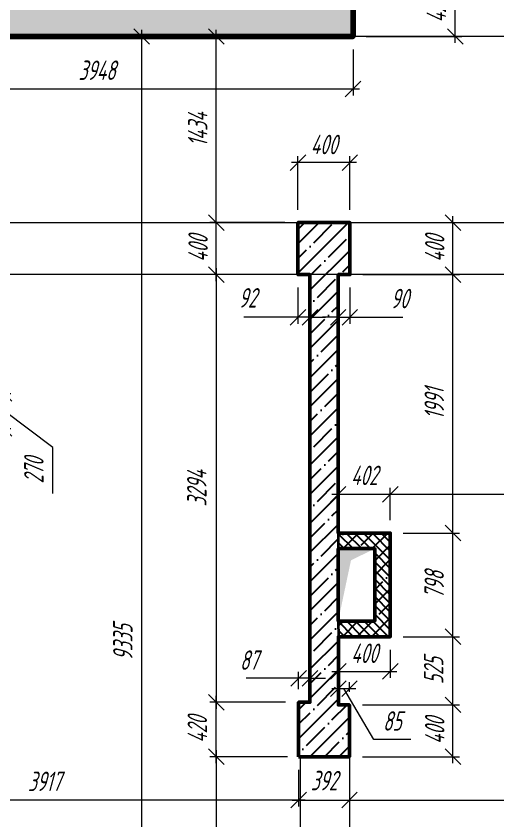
# Model space of a CAD drawing. Header units: millimetres. Extents: x -85477 to 745244, y -3684 to 128206.
# Drawn here: x 553331 to 557045, y 72187 to 78386 of the extents above; entities that cross this region are included whole.
import ezdxf

# ---------------------------------------------------------------- set-up
doc = ezdxf.new("R2010")
doc.units = ezdxf.units.MM
doc.linetypes.add('ACAD_ISO02W100', pattern=[15, 12, -3])
doc.layers.add('РАЗМЕРЫ', color=5, linetype='Continuous', lineweight=15)
doc.layers.add('СТЕНЫ 01', color=7, linetype='Continuous', lineweight=50)
doc.layers.add('ШТРИХОВКА', color=3, linetype='Continuous', transparency=0.5)
doc.styles.add('ism - 01', font='simplex.shx', dxfattribs={"width": 0.62, "oblique": 15, "height": 150})
doc.dimstyles.new('ism - 01', dxfattribs={"dimtxt": 150, "dimasz": 120, "dimexe": 50, "dimexo": 100, "dimgap": 65, "dimtad": 1, "dimdec": 0, "dimtxsty": 'ism - 01', "dimblk": 'OBLIQUE', "dimcen": 0, "dimdle": 50, "dimadec": 0, "dimazin": 0, "dimtfac": 1, "dimtdec": 0, "dimtmove": 0, "dimatfit": 3, "dimldrblk": 'OBLIQUE', "dimfxl": 1, "dimlwd": -1, "dimlwe": -1, "dimarcsym": 0})

# ---------------------------------------------------------------- blocks, each defined once
blk = doc.blocks.new('_Oblique')
at = {"color": 0, "lineweight": -2}
blk.add_line((-0.5, -0.5), (0.5, 0.5), dxfattribs=at)
blk = doc.blocks.new('*D192')
at = {"layer": 'Defpoints', "color": 0}
for p in [(552384.3, 75480.3), (553239.1, 75480.3), (552186.3, 75210.3)]:
    blk.add_point(p, dxfattribs=at)
at = {"layer": 'РАЗМЕРЫ', "color": 0}
for p, q in [((553239.1, 75160.3), (553239.1, 75530.3)), ((552484.3, 75480.3), (553289.1, 75480.3)), ((553613.6, 75063.4), (553239.1, 75345.3)), ((552286.3, 75210.3), (553289.1, 75210.3)), ((553613.6, 74709.6), (553613.6, 75063.4))]:
    blk.add_line(p, q, dxfattribs=at)
at = {"layer": 'РАЗМЕРЫ', "color": 0, "xscale": 120, "yscale": 120, "zscale": 120}
for p, rotation in [((553239.1, 75480.3), 90), ((553239.1, 75210.3), 270)]:
    blk.add_blockref('_Oblique', p, dxfattribs=dict(at, rotation=rotation))
at = {"layer": 'РАЗМЕРЫ', "color": 0, "insert": (553467.7, 74886.5), "char_height": 150, "attachment_point": 5, "rotation": 90, "style": 'ism - 01'}
blk.add_mtext('270', dxfattribs=at)
blk = doc.blocks.new('*D227')
at = {"layer": 'Defpoints', "color": 0}
for p in [(554873.5, 73101.3), (555508.3, 73101.3), (555508.3, 72681.3)]:
    blk.add_point(p, dxfattribs=at)
at = {"layer": 'РАЗМЕРЫ', "color": 0}
for p, q in [((554873.5, 72631.3), (554873.5, 73151.3)), ((555408.3, 73101.3), (554823.5, 73101.3)), ((555408.3, 72681.3), (554823.5, 72681.3))]:
    blk.add_line(p, q, dxfattribs=at)
at = {"layer": 'РАЗМЕРЫ', "color": 0, "xscale": 120, "yscale": 120, "zscale": 120}
for p, rotation in [((554873.5, 73101.3), 90), ((554873.5, 72681.3), 270)]:
    blk.add_blockref('_Oblique', p, dxfattribs=dict(at, rotation=rotation))
at = {"layer": 'РАЗМЕРЫ', "color": 0, "insert": (554727.7, 72891.3), "char_height": 150, "attachment_point": 5, "rotation": 90, "style": 'ism - 01'}
blk.add_mtext('420', dxfattribs=at)
blk = doc.blocks.new('*D228')
at = {"layer": 'Defpoints', "color": 0}
for p in [(555508.3, 73285.7), (555508.3, 73101.3), (555595.3, 73101.3)]:
    blk.add_point(p, dxfattribs=at)
at = {"layer": 'РАЗМЕРЫ', "color": 0}
for p, q in [((555508.3, 73201.3), (555508.3, 73335.7)), ((555595.3, 73201.3), (555595.3, 73335.7)), ((555508.3, 73285.7), (555104.2, 73285.7)), ((555595.3, 73285.7), (555508.3, 73285.7)), ((555595.3, 73285.7), (555715.3, 73285.7))]:
    blk.add_line(p, q, dxfattribs=at)
at = {"layer": 'РАЗМЕРЫ', "color": 0, "xscale": 120, "yscale": 120, "zscale": 120}
blk.add_blockref('_Oblique', (555508.3, 73285.7), dxfattribs=at)
at = {"layer": 'РАЗМЕРЫ', "color": 0, "xscale": 120, "yscale": 120, "zscale": 120, "rotation": 180}
blk.add_blockref('_Oblique', (555595.3, 73285.7), dxfattribs=at)
at = {"layer": 'РАЗМЕРЫ', "color": 0, "insert": (555126.2, 73425.7), "char_height": 150, "attachment_point": 5, "style": 'ism - 01'}
blk.add_mtext('87', dxfattribs=at)
blk = doc.blocks.new('*D229')
at = {"layer": 'Defpoints', "color": 0}
for p in [(555503.3, 76395.3), (554873.5, 73101.3), (555503.3, 73101.3)]:
    blk.add_point(p, dxfattribs=at)
at = {"layer": 'РАЗМЕРЫ', "color": 0}
for p, q in [((554873.5, 76445.3), (554873.5, 73051.3)), ((555403.3, 76395.3), (554823.5, 76395.3)), ((555403.3, 73101.3), (554823.5, 73101.3))]:
    blk.add_line(p, q, dxfattribs=at)
at = {"layer": 'РАЗМЕРЫ', "color": 0, "xscale": 120, "yscale": 120, "zscale": 120}
for p, rotation in [((554873.5, 76395.3), 90), ((554873.5, 73101.3), 270)]:
    blk.add_blockref('_Oblique', p, dxfattribs=dict(at, rotation=rotation))
at = {"layer": 'РАЗМЕРЫ', "color": 0, "insert": (554723.4, 74748.3), "char_height": 150, "attachment_point": 5, "rotation": 90, "style": 'ism - 01'}
blk.add_mtext('3294', dxfattribs=at)
blk = doc.blocks.new('*D230')
at = {"layer": 'Defpoints', "color": 0}
for p in [(554873.5, 76795.3), (555503.3, 76795.3), (555503.3, 76395.3)]:
    blk.add_point(p, dxfattribs=at)
at = {"layer": 'РАЗМЕРЫ', "color": 0}
for p, q in [((554873.5, 76345.3), (554873.5, 76845.3)), ((555403.3, 76795.3), (554823.5, 76795.3)), ((555403.3, 76395.3), (554823.5, 76395.3))]:
    blk.add_line(p, q, dxfattribs=at)
at = {"layer": 'РАЗМЕРЫ', "color": 0, "xscale": 120, "yscale": 120, "zscale": 120}
for p, rotation in [((554873.5, 76795.3), 90), ((554873.5, 76395.3), 270)]:
    blk.add_blockref('_Oblique', p, dxfattribs=dict(at, rotation=rotation))
at = {"layer": 'РАЗМЕРЫ', "color": 0, "insert": (554733.5, 76595.3), "char_height": 150, "attachment_point": 5, "rotation": 90, "style": 'ism - 01'}
blk.add_mtext('400', dxfattribs=at)
blk = doc.blocks.new('*D231')
at = {"layer": 'Defpoints', "color": 0}
for p in [(555503.3, 77257.4), (555503.3, 76795.3), (555903.3, 76795.3)]:
    blk.add_point(p, dxfattribs=at)
at = {"layer": 'РАЗМЕРЫ', "color": 0}
for p, q in [((555503.3, 76895.3), (555503.3, 77307.4)), ((555903.3, 76895.3), (555903.3, 77307.4)), ((555953.3, 77257.4), (555453.3, 77257.4))]:
    blk.add_line(p, q, dxfattribs=at)
at = {"layer": 'РАЗМЕРЫ', "color": 0, "xscale": 120, "yscale": 120, "zscale": 120, "rotation": 180}
blk.add_blockref('_Oblique', (555503.3, 77257.4), dxfattribs=at)
at = {"layer": 'РАЗМЕРЫ', "color": 0, "xscale": 120, "yscale": 120, "zscale": 120}
blk.add_blockref('_Oblique', (555903.3, 77257.4), dxfattribs=at)
at = {"layer": 'РАЗМЕРЫ', "color": 0, "insert": (555703.3, 77397.4), "char_height": 150, "attachment_point": 5, "style": 'ism - 01'}
blk.add_mtext('400', dxfattribs=at)
blk = doc.blocks.new('*D232')
at = {"layer": 'Defpoints', "color": 0}
for p in [(555503.3, 76395.3), (555595.3, 76395.3), (555503.3, 76066.4)]:
    blk.add_point(p, dxfattribs=at)
at = {"layer": 'РАЗМЕРЫ', "color": 0}
for p, q in [((555503.3, 76295.3), (555503.3, 76016.4)), ((555595.3, 76295.3), (555595.3, 76016.4)), ((555503.3, 76066.4), (555086.2, 76066.4)), ((555595.3, 76066.4), (555503.3, 76066.4)), ((555595.3, 76066.4), (555715.3, 76066.4))]:
    blk.add_line(p, q, dxfattribs=at)
at = {"layer": 'РАЗМЕРЫ', "color": 0, "xscale": 120, "yscale": 120, "zscale": 120}
blk.add_blockref('_Oblique', (555503.3, 76066.4), dxfattribs=at)
at = {"layer": 'РАЗМЕРЫ', "color": 0, "xscale": 120, "yscale": 120, "zscale": 120, "rotation": 180}
blk.add_blockref('_Oblique', (555595.3, 76066.4), dxfattribs=at)
at = {"layer": 'РАЗМЕРЫ', "color": 0, "insert": (555114.7, 76216.5), "char_height": 150, "attachment_point": 5, "style": 'ism - 01'}
blk.add_mtext('92', dxfattribs=at)
blk = doc.blocks.new('*D233')
at = {"layer": 'Defpoints', "color": 0}
for p in [(555508.3, 72681.3), (555900.3, 72681.3), (555900.3, 72347.8)]:
    blk.add_point(p, dxfattribs=at)
at = {"layer": 'РАЗМЕРЫ', "color": 0}
for p, q in [((555508.3, 72581.3), (555508.3, 72297.8)), ((555900.3, 72581.3), (555900.3, 72297.8)), ((555458.3, 72347.8), (555950.3, 72347.8))]:
    blk.add_line(p, q, dxfattribs=at)
at = {"layer": 'РАЗМЕРЫ', "color": 0, "xscale": 120, "yscale": 120, "zscale": 120, "rotation": 180}
blk.add_blockref('_Oblique', (555508.3, 72347.8), dxfattribs=at)
at = {"layer": 'РАЗМЕРЫ', "color": 0, "xscale": 120, "yscale": 120, "zscale": 120}
blk.add_blockref('_Oblique', (555900.3, 72347.8), dxfattribs=at)
at = {"layer": 'РАЗМЕРЫ', "color": 0, "insert": (555704.3, 72497.9), "char_height": 150, "attachment_point": 5, "style": 'ism - 01'}
blk.add_mtext('392', dxfattribs=at)
blk = doc.blocks.new('*D234')
at = {"layer": 'Defpoints', "color": 0}
for p in [(555900.3, 73081.3), (556697.8, 73081.3), (555900.3, 72681.3)]:
    blk.add_point(p, dxfattribs=at)
at = {"layer": 'РАЗМЕРЫ', "color": 0}
for p, q in [((556697.8, 72631.3), (556697.8, 73131.3)), ((556000.3, 73081.3), (556747.8, 73081.3)), ((556000.3, 72681.3), (556747.8, 72681.3))]:
    blk.add_line(p, q, dxfattribs=at)
at = {"layer": 'РАЗМЕРЫ', "color": 0, "xscale": 120, "yscale": 120, "zscale": 120}
for p, rotation in [((556697.8, 73081.3), 90), ((556697.8, 72681.3), 270)]:
    blk.add_blockref('_Oblique', p, dxfattribs=dict(at, rotation=rotation))
at = {"layer": 'РАЗМЕРЫ', "color": 0, "insert": (556557.8, 72881.3), "char_height": 150, "attachment_point": 5, "rotation": 90, "style": 'ism - 01'}
blk.add_mtext('400', dxfattribs=at)
blk = doc.blocks.new('*D235')
at = {"layer": 'Defpoints', "color": 0}
for p in [(556215.3, 73606.3), (556697.8, 73606.3), (555900.3, 73081.3)]:
    blk.add_point(p, dxfattribs=at)
at = {"layer": 'РАЗМЕРЫ', "color": 0}
for p, q in [((556697.8, 73031.3), (556697.8, 73656.3)), ((556315.3, 73606.3), (556747.8, 73606.3)), ((556000.3, 73081.3), (556747.8, 73081.3))]:
    blk.add_line(p, q, dxfattribs=at)
at = {"layer": 'РАЗМЕРЫ', "color": 0, "xscale": 120, "yscale": 120, "zscale": 120}
for p, rotation in [((556697.8, 73606.3), 90), ((556697.8, 73081.3), 270)]:
    blk.add_blockref('_Oblique', p, dxfattribs=dict(at, rotation=rotation))
at = {"layer": 'РАЗМЕРЫ', "color": 0, "insert": (556548.9, 73343.8), "char_height": 150, "attachment_point": 5, "rotation": 90, "style": 'ism - 01'}
blk.add_mtext('525', dxfattribs=at)
blk = doc.blocks.new('*D236')
at = {"layer": 'Defpoints', "color": 0}
for p in [(555900.3, 73206.2), (555815.3, 73081.3), (555900.3, 73081.3)]:
    blk.add_point(p, dxfattribs=at)
at = {"layer": 'РАЗМЕРЫ', "color": 0}
for p, q in [((555815.3, 73181.3), (555815.3, 73256.2)), ((555900.3, 73181.3), (555900.3, 73256.2)), ((555765.3, 73206.2), (555950.3, 73206.2)), ((556087.2, 72813.9), (555857.8, 73206.2)), ((556372.8, 72813.9), (556087.2, 72813.9))]:
    blk.add_line(p, q, dxfattribs=at)
at = {"layer": 'РАЗМЕРЫ', "color": 0, "xscale": 120, "yscale": 120, "zscale": 120}
blk.add_blockref('_Oblique', (555815.3, 73206.2), dxfattribs=at)
at = {"layer": 'РАЗМЕРЫ', "color": 0, "xscale": 120, "yscale": 120, "zscale": 120, "rotation": 180}
blk.add_blockref('_Oblique', (555900.3, 73206.2), dxfattribs=at)
at = {"layer": 'РАЗМЕРЫ', "color": 0, "insert": (556230, 72957), "char_height": 150, "attachment_point": 5, "style": 'ism - 01'}
blk.add_mtext('85', dxfattribs=at)
blk = doc.blocks.new('*D237')
at = {"layer": 'Defpoints', "color": 0}
for p in [(555815.3, 73606.3), (556215.3, 73606.3), (556215.3, 73338.6)]:
    blk.add_point(p, dxfattribs=at)
at = {"layer": 'РАЗМЕРЫ', "color": 0}
for p, q in [((555815.3, 73506.3), (555815.3, 73288.6)), ((556215.3, 73506.3), (556215.3, 73288.6)), ((555765.3, 73338.6), (556265.3, 73338.6))]:
    blk.add_line(p, q, dxfattribs=at)
at = {"layer": 'РАЗМЕРЫ', "color": 0, "xscale": 120, "yscale": 120, "zscale": 120, "rotation": 180}
blk.add_blockref('_Oblique', (555815.3, 73338.6), dxfattribs=at)
at = {"layer": 'РАЗМЕРЫ', "color": 0, "xscale": 120, "yscale": 120, "zscale": 120}
blk.add_blockref('_Oblique', (556215.3, 73338.6), dxfattribs=at)
at = {"layer": 'РАЗМЕРЫ', "color": 0, "insert": (556015.3, 73478.6), "char_height": 150, "attachment_point": 5, "style": 'ism - 01'}
blk.add_mtext('400', dxfattribs=at)
blk = doc.blocks.new('*D238')
at = {"layer": 'Defpoints', "color": 0}
for p in [(556215.3, 74404.3), (556697.8, 74404.3), (556215.3, 73606.3)]:
    blk.add_point(p, dxfattribs=at)
at = {"layer": 'РАЗМЕРЫ', "color": 0}
for p, q in [((556697.8, 73556.3), (556697.8, 74454.3)), ((556315.3, 74404.3), (556747.8, 74404.3)), ((556315.3, 73606.3), (556747.8, 73606.3))]:
    blk.add_line(p, q, dxfattribs=at)
at = {"layer": 'РАЗМЕРЫ', "color": 0, "xscale": 120, "yscale": 120, "zscale": 120}
for p, rotation in [((556697.8, 74404.3), 90), ((556697.8, 73606.3), 270)]:
    blk.add_blockref('_Oblique', p, dxfattribs=dict(at, rotation=rotation))
at = {"layer": 'РАЗМЕРЫ', "color": 0, "insert": (556553.5, 74005.3), "char_height": 150, "attachment_point": 5, "rotation": 90, "style": 'ism - 01'}
blk.add_mtext('798', dxfattribs=at)
blk = doc.blocks.new('*D239')
at = {"layer": 'Defpoints', "color": 0}
for p in [(556215.3, 74703), (555813.3, 74404.3), (556215.3, 74404.3)]:
    blk.add_point(p, dxfattribs=at)
at = {"layer": 'РАЗМЕРЫ', "color": 0}
for p, q in [((555763.3, 74703), (556265.3, 74703)), ((555813.3, 74504.3), (555813.3, 74753)), ((556215.3, 74504.3), (556215.3, 74753))]:
    blk.add_line(p, q, dxfattribs=at)
at = {"layer": 'РАЗМЕРЫ', "color": 0, "xscale": 120, "yscale": 120, "zscale": 120, "rotation": 180}
blk.add_blockref('_Oblique', (555813.3, 74703), dxfattribs=at)
at = {"layer": 'РАЗМЕРЫ', "color": 0, "xscale": 120, "yscale": 120, "zscale": 120}
blk.add_blockref('_Oblique', (556215.3, 74703), dxfattribs=at)
at = {"layer": 'РАЗМЕРЫ', "color": 0, "insert": (556014.3, 74848.8), "char_height": 150, "attachment_point": 5, "style": 'ism - 01'}
blk.add_mtext('402', dxfattribs=at)
blk = doc.blocks.new('*D240')
at = {"layer": 'Defpoints', "color": 0}
for p in [(555903.3, 76395.3), (556697.8, 76395.3), (556215.3, 74404.3)]:
    blk.add_point(p, dxfattribs=at)
at = {"layer": 'РАЗМЕРЫ', "color": 0}
for p, q in [((556697.8, 74354.3), (556697.8, 76445.3)), ((556003.3, 76395.3), (556747.8, 76395.3)), ((556315.3, 74404.3), (556747.8, 74404.3))]:
    blk.add_line(p, q, dxfattribs=at)
at = {"layer": 'РАЗМЕРЫ', "color": 0, "xscale": 120, "yscale": 120, "zscale": 120}
for p, rotation in [((556697.8, 76395.3), 90), ((556697.8, 74404.3), 270)]:
    blk.add_blockref('_Oblique', p, dxfattribs=dict(at, rotation=rotation))
at = {"layer": 'РАЗМЕРЫ', "color": 0, "insert": (556553.5, 75399.8), "char_height": 150, "attachment_point": 5, "rotation": 90, "style": 'ism - 01'}
blk.add_mtext('1991', dxfattribs=at)
blk = doc.blocks.new('*D241')
at = {"layer": 'Defpoints', "color": 0}
for p in [(555903.3, 76795.3), (556697.8, 76795.3), (555903.3, 76395.3)]:
    blk.add_point(p, dxfattribs=at)
at = {"layer": 'РАЗМЕРЫ', "color": 0}
for p, q in [((556697.8, 76345.3), (556697.8, 76845.3)), ((556003.3, 76795.3), (556747.8, 76795.3)), ((556003.3, 76395.3), (556747.8, 76395.3))]:
    blk.add_line(p, q, dxfattribs=at)
at = {"layer": 'РАЗМЕРЫ', "color": 0, "xscale": 120, "yscale": 120, "zscale": 120}
for p, rotation in [((556697.8, 76795.3), 90), ((556697.8, 76395.3), 270)]:
    blk.add_blockref('_Oblique', p, dxfattribs=dict(at, rotation=rotation))
at = {"layer": 'РАЗМЕРЫ', "color": 0, "insert": (556557.8, 76595.3), "char_height": 150, "attachment_point": 5, "rotation": 90, "style": 'ism - 01'}
blk.add_mtext('400', dxfattribs=at)
blk = doc.blocks.new('*D242')
at = {"layer": 'Defpoints', "color": 0}
for p in [(555813.3, 76395.3), (555903.3, 76395.3), (555903.3, 76066.4)]:
    blk.add_point(p, dxfattribs=at)
at = {"layer": 'РАЗМЕРЫ', "color": 0}
for p, q in [((555813.3, 76295.3), (555813.3, 76016.4)), ((555903.3, 76295.3), (555903.3, 76016.4)), ((555813.3, 76066.4), (555693.3, 76066.4)), ((555813.3, 76066.4), (555903.3, 76066.4)), ((555903.3, 76066.4), (556310.8, 76066.4))]:
    blk.add_line(p, q, dxfattribs=at)
at = {"layer": 'РАЗМЕРЫ', "color": 0, "xscale": 120, "yscale": 120, "zscale": 120}
blk.add_blockref('_Oblique', (555813.3, 76066.4), dxfattribs=at)
at = {"layer": 'РАЗМЕРЫ', "color": 0, "xscale": 120, "yscale": 120, "zscale": 120, "rotation": 180}
blk.add_blockref('_Oblique', (555903.3, 76066.4), dxfattribs=at)
at = {"layer": 'РАЗМЕРЫ', "color": 0, "insert": (556287, 76210.7), "char_height": 150, "attachment_point": 5, "style": 'ism - 01'}
blk.add_mtext('90', dxfattribs=at)
blk = doc.blocks.new('*D243')
at = {"layer": 'Defpoints', "color": 0}
for p in [(551980.3, 78229.3), (555928.3, 78229.3), (555928.3, 77825)]:
    blk.add_point(p, dxfattribs=at)
at = {"layer": 'РАЗМЕРЫ', "color": 0}
for p, q in [((551980.3, 78129.3), (551980.3, 77775)), ((555928.3, 78129.3), (555928.3, 77775)), ((551930.3, 77825), (555978.3, 77825))]:
    blk.add_line(p, q, dxfattribs=at)
at = {"layer": 'РАЗМЕРЫ', "color": 0, "xscale": 120, "yscale": 120, "zscale": 120, "rotation": 180}
blk.add_blockref('_Oblique', (551980.3, 77825), dxfattribs=at)
at = {"layer": 'РАЗМЕРЫ', "color": 0, "xscale": 120, "yscale": 120, "zscale": 120}
blk.add_blockref('_Oblique', (555928.3, 77825), dxfattribs=at)
at = {"layer": 'РАЗМЕРЫ', "color": 0, "insert": (553954.3, 77969.3), "char_height": 150, "attachment_point": 5, "style": 'ism - 01'}
blk.add_mtext('3948', dxfattribs=at)
blk = doc.blocks.new('*D244')
at = {"layer": 'Defpoints', "color": 0}
for p in [(555928.3, 78649.3), (556715.5, 78649.3), (555928.3, 78229.3)]:
    blk.add_point(p, dxfattribs=at)
at = {"layer": 'РАЗМЕРЫ', "color": 0}
for p, q in [((556715.5, 78179.3), (556715.5, 78699.3)), ((556028.3, 78649.3), (556765.5, 78649.3)), ((556028.3, 78229.3), (556765.5, 78229.3))]:
    blk.add_line(p, q, dxfattribs=at)
at = {"layer": 'РАЗМЕРЫ', "color": 0, "xscale": 120, "yscale": 120, "zscale": 120}
for p, rotation in [((556715.5, 78649.3), 90), ((556715.5, 78229.3), 270)]:
    blk.add_blockref('_Oblique', p, dxfattribs=dict(at, rotation=rotation))
at = {"layer": 'РАЗМЕРЫ', "color": 0, "insert": (556569.7, 78439.3), "char_height": 150, "attachment_point": 5, "rotation": 90, "style": 'ism - 01'}
blk.add_mtext('420', dxfattribs=at)
blk = doc.blocks.new('*D306')
at = {"layer": 'Defpoints', "color": 0}
for p in [(555522.3, 72681.3), (554873.5, 69436.3), (555522.3, 69436.3)]:
    blk.add_point(p, dxfattribs=at)
at = {"layer": 'РАЗМЕРЫ', "color": 0}
for p, q in [((554873.5, 72731.3), (554873.5, 69386.3)), ((555422.3, 72681.3), (554823.5, 72681.3)), ((555422.3, 69436.3), (554823.5, 69436.3))]:
    blk.add_line(p, q, dxfattribs=at)
at = {"layer": 'РАЗМЕРЫ', "color": 0, "xscale": 120, "yscale": 120, "zscale": 120}
for p, rotation in [((554873.5, 72681.3), 90), ((554873.5, 69436.3), 270)]:
    blk.add_blockref('_Oblique', p, dxfattribs=dict(at, rotation=rotation))
at = {"layer": 'РАЗМЕРЫ', "color": 0, "insert": (554724.6, 71058.8), "char_height": 150, "attachment_point": 5, "rotation": 90, "style": 'ism - 01'}
blk.add_mtext('3245', dxfattribs=at)
blk = doc.blocks.new('*D307')
at = {"layer": 'Defpoints', "color": 0}
for p in [(554873.5, 78229.3), (555503.3, 78229.3), (555503.3, 76795.3)]:
    blk.add_point(p, dxfattribs=at)
at = {"layer": 'РАЗМЕРЫ', "color": 0}
for p, q in [((554873.5, 76745.3), (554873.5, 78279.3)), ((555403.3, 78229.3), (554823.5, 78229.3)), ((555403.3, 76795.3), (554823.5, 76795.3))]:
    blk.add_line(p, q, dxfattribs=at)
at = {"layer": 'РАЗМЕРЫ', "color": 0, "xscale": 120, "yscale": 120, "zscale": 120}
for p, rotation in [((554873.5, 78229.3), 90), ((554873.5, 76795.3), 270)]:
    blk.add_blockref('_Oblique', p, dxfattribs=dict(at, rotation=rotation))
at = {"layer": 'РАЗМЕРЫ', "color": 0, "insert": (554730.4, 77512.3), "char_height": 150, "attachment_point": 5, "rotation": 90, "style": 'ism - 01'}
blk.add_mtext('1434', dxfattribs=at)
blk = doc.blocks.new('*D308')
at = {"layer": 'Defpoints', "color": 0}
for p in [(555900.3, 72681.3), (561946.3, 72681.3), (561946.3, 72347.8)]:
    blk.add_point(p, dxfattribs=at)
at = {"layer": 'РАЗМЕРЫ', "color": 0}
for p, q in [((555900.3, 72581.3), (555900.3, 72297.8)), ((561946.3, 72581.3), (561946.3, 72297.8)), ((555850.3, 72347.8), (561996.3, 72347.8))]:
    blk.add_line(p, q, dxfattribs=at)
at = {"layer": 'РАЗМЕРЫ', "color": 0, "xscale": 120, "yscale": 120, "zscale": 120, "rotation": 180}
blk.add_blockref('_Oblique', (555900.3, 72347.8), dxfattribs=at)
at = {"layer": 'РАЗМЕРЫ', "color": 0, "xscale": 120, "yscale": 120, "zscale": 120}
blk.add_blockref('_Oblique', (561946.3, 72347.8), dxfattribs=at)
at = {"layer": 'РАЗМЕРЫ', "color": 0, "insert": (558923.3, 72492.1), "char_height": 150, "attachment_point": 5, "style": 'ism - 01', "bg_fill": 3, "box_fill_scale": 1.1, "bg_fill_color": 256, "bg_fill_true_color": 13158600, "bg_fill_transparency": 0}
blk.add_mtext('6046', dxfattribs=at)
blk = doc.blocks.new('*D309')
at = {"layer": 'Defpoints', "color": 0}
for p in [(551591.3, 72681.3), (555508.3, 72681.3), (551591.3, 72347.8)]:
    blk.add_point(p, dxfattribs=at)
at = {"layer": 'РАЗМЕРЫ', "color": 0}
for p, q in [((551591.3, 72581.3), (551591.3, 72297.8)), ((555508.3, 72581.3), (555508.3, 72297.8)), ((555558.3, 72347.8), (551541.3, 72347.8))]:
    blk.add_line(p, q, dxfattribs=at)
at = {"layer": 'РАЗМЕРЫ', "color": 0, "xscale": 120, "yscale": 120, "zscale": 120, "rotation": 180}
blk.add_blockref('_Oblique', (551591.3, 72347.8), dxfattribs=at)
at = {"layer": 'РАЗМЕРЫ', "color": 0, "xscale": 120, "yscale": 120, "zscale": 120}
blk.add_blockref('_Oblique', (555508.3, 72347.8), dxfattribs=at)
at = {"layer": 'РАЗМЕРЫ', "color": 0, "insert": (553549.8, 72492.1), "char_height": 150, "attachment_point": 5, "style": 'ism - 01'}
blk.add_mtext('3917', dxfattribs=at)
blk = doc.blocks.new('*D310')
at = {"layer": 'Defpoints', "color": 0}
for p in [(561946.3, 74703), (556215.3, 74404.3), (561946.3, 74404.3)]:
    blk.add_point(p, dxfattribs=at)
at = {"layer": 'РАЗМЕРЫ', "color": 0}
for p, q in [((556165.3, 74703), (561996.3, 74703)), ((556215.3, 74504.3), (556215.3, 74753)), ((561946.3, 74504.3), (561946.3, 74753))]:
    blk.add_line(p, q, dxfattribs=at)
at = {"layer": 'РАЗМЕРЫ', "color": 0, "xscale": 120, "yscale": 120, "zscale": 120, "rotation": 180}
blk.add_blockref('_Oblique', (556215.3, 74703), dxfattribs=at)
at = {"layer": 'РАЗМЕРЫ', "color": 0, "xscale": 120, "yscale": 120, "zscale": 120}
blk.add_blockref('_Oblique', (561946.3, 74703), dxfattribs=at)
at = {"layer": 'РАЗМЕРЫ', "color": 0, "insert": (559364.6, 74846.1), "char_height": 150, "attachment_point": 5, "style": 'ism - 01', "bg_fill": 3, "box_fill_scale": 1.1, "bg_fill_color": 256, "bg_fill_true_color": 13158600, "bg_fill_transparency": 0}
blk.add_mtext('5731', dxfattribs=at)
blk = doc.blocks.new('*D526')
at = {"layer": 'Defpoints', "color": 0}
for p in [(553954.3, 78229.3), (552469.3, 68894.3), (554297.8, 68894.3)]:
    blk.add_point(p, dxfattribs=at)
at = {"layer": 'РАЗМЕРЫ', "color": 0, "linetype": 'Continuous'}
for p, q in [((554297.8, 78279.3), (554297.8, 68844.3)), ((554054.3, 78229.3), (554347.8, 78229.3)), ((552569.3, 68894.3), (554347.8, 68894.3))]:
    blk.add_line(p, q, dxfattribs=at)
at = {"layer": 'РАЗМЕРЫ', "color": 0, "xscale": 120, "yscale": 120, "zscale": 120}
for p, rotation in [((554297.8, 78229.3), 90), ((554297.8, 68894.3), 270)]:
    blk.add_blockref('_Oblique', p, dxfattribs=dict(at, rotation=rotation))
at = {"layer": 'РАЗМЕРЫ', "color": 0, "insert": (554153.4, 73561.8), "char_height": 150, "attachment_point": 5, "rotation": 90, "style": 'ism - 01'}
blk.add_mtext('9335', dxfattribs=at)

msp = doc.modelspace()

# ---------------------------------------------------------------- hatches: boundary and pattern name
at = {"layer": 'ШТРИХОВКА', "true_color": 0x000000}
h = msp.add_hatch(dxfattribs=at)
h.set_pattern_fill('ANSI35', color=18, scale=25)
h.paths.add_polyline_path([(555891.3, 80021.3), (556191.3, 80021.3), (556191.3, 80593.3), (555891.3, 80593.3)], flags=16)
h.paths.add_polyline_path([(552264.3, 76160.3), (551980.3, 76160.3), (551980.3, 75600.3), (552264.3, 75600.3)], flags=16)
h.paths.add_polyline_path([(550296.2, 68894.3), (551291.3, 68894.3), (551291.3, 75600.3), (551591.3, 75600.3), (551591.3, 79553.3), (551342.3, 79553.3), (551342.3, 91189.3), (550296.2, 91189.4), (550296.2, 91609.4), (552894.3, 91609.4), (552894.3, 91189.3), (551742.3, 91189.3), (551742.3, 86690.3), (552099.3, 86690.3), (552099.3, 86047.3), (552199.3, 86047.3), (552199.3, 85233.3), (552054.3, 85233.3), (552054.3, 84078.3), (551609.3, 84078.3), (551609.3, 80623.3), (552354.3, 80623.3), (552354.3, 80503.3), (551609.3, 80503.3), (551609.3, 79978.3), (552239.9, 79978.3), (552239.9, 79553.3), (552039.5, 79553.3), (552039.5, 78543.3), (553669.5, 78543.3), (553669.5, 80503.3), (553368.3, 80503.3), (553368.3, 80623.3), (554090.6, 80623.3), (554090.6, 80503.3), (553789.5, 80503), (553791.5, 78553.2), (555477.3, 78553.2), (555477.3, 78683.3), (555567, 78683.3), (555567, 80503.3), (555487.3, 80503.3), (555487.3, 80503.3), (555107.3, 80503.3), (555107.3, 80623.3), (555487.3, 80623.3), (555487.3, 80878.3), (555891.3, 80878.3), (555891.3, 80713.3), (556311.3, 80713.3), (556311.3, 79901.3), (555838.3, 79901.3), (555838.3, 78649.3), (555928.3, 78649.3), (555928.3, 78229.3), (551980.3, 78229.3), (551980.3, 76280.3), (552384.3, 76280.3), (552384.3, 75480.3), (552186.3, 75480.3), (552186.3, 75210.3), (551591.3, 75210.3), (551591.3, 70568.3), (552029.3, 70568.3), (552029.3, 69418.3), (552179.3, 69418.3), (552179.3, 68894.3), (552469.3, 68894.3), (552522.8, 68360.3), (550296.2, 68360.3)])
h = msp.add_hatch(dxfattribs=at)
h.set_pattern_fill('ANSI35', color=18, scale=25)
h.paths.add_polyline_path([(555813.3, 74284.3), (556095.3, 74284.3), (556095.3, 73726.3), (555813.3, 73726.3)], flags=16)
h.paths.add_polyline_path([(555508.3, 72681.3), (555508.3, 73101.3), (555595.3, 73101.3), (555595.3, 76395.3), (555503.3, 76395.3), (555503.3, 76795.3), (555903.3, 76795.3), (555903.3, 76395.3), (555813.3, 76395.3), (555813.3, 74404.3), (556215.3, 74404.3), (556215.3, 73606.3), (555815.3, 73606.3), (555815.3, 73081.3), (555900.3, 73081.3), (555900.3, 72681.3)])
at = {"layer": 'ШТРИХОВКА', "true_color": 0x636466}
h = msp.add_hatch(color=251, dxfattribs=at)
h.dxf.hatch_style = 1
h.paths.add_polyline_path([(555813.3, 73726.3), (555912, 74194.5), (556095.3, 74284.3), (555813.3, 74284.3)])

# ---------------------------------------------------------------- linework, layer by layer
at = {"layer": 'РАЗМЕРЫ', "color": 0, "ltscale": 0.5}
msp.add_lwpolyline([(555928.3, 78649.3), (555928.3, 78229.3), (551980.3, 78229.3), (551980.3, 76280.3), (552384.3, 76280.3), (552384.3, 75480.3), (552186.3, 75480.3), (552186.3, 75210.3), (551591.3, 75210.3), (551591.3, 70568.3), (552029.3, 70568.3), (552029.3, 69418.3), (552179.3, 69418.3), (552179.3, 68894.3), (552469.3, 68894.3), (552522.8, 68360.3), (550296.2, 68360.3), (550296.2, 68894.3), (551291.3, 68894.3), (551291.3, 75600.3), (551591.3, 75600.3), (551591.3, 79553.3)], dxfattribs=at)
at = {"layer": 'РАЗМЕРЫ', "color": 1, "lineweight": 100, "ltscale": 5}
msp.add_lwpolyline([(551980.3, 78229.3), (555928.3, 78229.3), (555928.3, 78649.3)], dxfattribs=at)
at = {"layer": 'РАЗМЕРЫ', "color": 0, "linetype": 'ACAD_ISO02W100', "ltscale": 0.5}
for points in [[(555928.3, 78649.3), (559465.3, 78649.3), (559465.3, 78553.3), (559012.3, 78553.3), (559012.3, 78229.3), (555928.3, 78229.3)], [(551980.3, 76795.3), (558767.3, 76795.3), (558767.3, 76395.3), (551980.3, 76395.3)], [(555522.3, 72681.3), (555900.3, 72681.3), (555900.3, 69436.3), (555522.3, 69436.3)]]:
    msp.add_lwpolyline(points, close=True, dxfattribs=at)
at = {"layer": 'СТЕНЫ 01'}
msp.add_lwpolyline([(555928.3, 78649.3), (555928.3, 78229.3), (551980.3, 78229.3), (551980.3, 76280.3), (552384.3, 76280.3), (552384.3, 75480.3), (552186.3, 75480.3), (552186.3, 75210.3), (551591.3, 75210.3), (551591.3, 70568.3), (552029.3, 70568.3), (552029.3, 69418.3), (552179.3, 69418.3), (552179.3, 68894.3), (552469.3, 68894.3), (552481.9, 68360.3), (550296.2, 68360.3)], dxfattribs=at)
for points in [[(555508.3, 72681.3), (555508.3, 73101.3), (555595.3, 73101.3), (555595.3, 76395.3), (555503.3, 76395.3), (555503.3, 76795.3), (555903.3, 76795.3), (555903.3, 76395.3), (555813.3, 76395.3), (555813.3, 74404.3), (556215.3, 74404.3), (556215.3, 73606.3), (555815.3, 73606.3), (555815.3, 73081.3), (555900.3, 73081.3), (555900.3, 72681.3)], [(555813.3, 74284.3), (556095.3, 74284.3), (556095.3, 73726.3), (555813.3, 73726.3)]]:
    msp.add_lwpolyline(points, close=True, dxfattribs=at)

# ---------------------------------------------------------------- dimensions: what is measured, and where the dimension line sits
at = {"layer": 'РАЗМЕРЫ'}
for base, p1, p2, picture, middle in [((556715.5, 78649.3), (555928.3, 78229.3), (555928.3, 78649.3), '*D244', (556569.7, 78439.3)), ((554873.5, 78229.3), (555503.3, 76795.3), (555503.3, 78229.3), '*D307', (554730.4, 77512.3)), ((554873.5, 76795.3), (555503.3, 76395.3), (555503.3, 76795.3), '*D230', (554733.5, 76595.3)), ((556697.8, 76795.3), (555903.3, 76395.3), (555903.3, 76795.3), '*D241', (556557.8, 76595.3)), ((554873.5, 73101.3), (555503.3, 76395.3), (555503.3, 73101.3), '*D229', (554723.4, 74748.3)), ((556697.8, 76395.3), (556215.3, 74404.3), (555903.3, 76395.3), '*D240', (556553.5, 75399.8)), ((556697.8, 74404.3), (556215.3, 73606.3), (556215.3, 74404.3), '*D238', (556553.5, 74005.3)), ((556697.8, 73606.3), (555900.3, 73081.3), (556215.3, 73606.3), '*D235', (556548.9, 73343.8)), ((554873.5, 73101.3), (555508.3, 72681.3), (555508.3, 73101.3), '*D227', (554727.7, 72891.3)), ((556697.8, 73081.3), (555900.3, 72681.3), (555900.3, 73081.3), '*D234', (556557.8, 72881.3)), ((554873.5, 69436.3), (555522.3, 72681.3), (555522.3, 69436.3), '*D306', (554724.6, 71058.8))]:
    dim = msp.add_linear_dim(base=base, p1=p1, p2=p2, angle=90, dimstyle='ism - 01', dxfattribs=at)
    dim.commit()
    dim.dimension.update_dxf_attribs({"geometry": picture, "text_midpoint": middle})
at = {"layer": 'РАЗМЕРЫ', "color": 6}
dim = msp.add_linear_dim(base=(554297.8, 68894.3), p1=(553954.3, 78229.3), p2=(552469.3, 68894.3), angle=90, dimstyle='ism - 01', override={"dimfxl": 2}, dxfattribs=at)
dim.commit()
dim.dimension.update_dxf_attribs({"geometry": '*D526', "text_midpoint": (554153.4, 73561.8)})
at = {"layer": 'РАЗМЕРЫ'}
for base, p1, p2, picture, middle in [((555928.3, 77825), (551980.3, 78229.3), (555928.3, 78229.3), '*D243', (553954.3, 77969.3)), ((555503.3, 77257.4), (555903.3, 76795.3), (555503.3, 76795.3), '*D231', (555703.3, 77397.4)), ((555503.3, 76066.4), (555595.3, 76395.3), (555503.3, 76395.3), '*D232', (555114.7, 76216.5)), ((555903.3, 76066.4), (555813.3, 76395.3), (555903.3, 76395.3), '*D242', (556287, 76210.7)), ((556215.3, 74703), (555813.3, 74404.3), (556215.3, 74404.3), '*D239', (556014.3, 74848.8)), ((556215.3, 73338.6), (555815.3, 73606.3), (556215.3, 73606.3), '*D237', (556015.3, 73478.6)), ((555508.3, 73285.7), (555595.3, 73101.3), (555508.3, 73101.3), '*D228', (555126.2, 73425.7)), ((551591.3, 72347.8), (555508.3, 72681.3), (551591.3, 72681.3), '*D309', (553549.8, 72492.1)), ((555900.3, 72347.8), (555508.3, 72681.3), (555900.3, 72681.3), '*D233', (555704.3, 72497.9))]:
    dim = msp.add_linear_dim(base=base, p1=p1, p2=p2, dimstyle='ism - 01', dxfattribs=at)
    dim.commit()
    dim.dimension.update_dxf_attribs({"geometry": picture, "text_midpoint": middle})
dim = msp.add_linear_dim(base=(553239.1, 75480.3), p1=(552186.3, 75210.3), p2=(552384.3, 75480.3), angle=90, dimstyle='ism - 01', override={"dimtmove": 1}, dxfattribs=at)
dim.commit()
dim.dimension.update_dxf_attribs({"geometry": '*D192', "text_midpoint": (553613.6, 74998.4), "dimtype": 160})
dim = msp.add_linear_dim(base=(555900.3, 73206.2), p1=(555815.3, 73081.3), p2=(555900.3, 73081.3), dimstyle='ism - 01', override={"dimtmove": 1}, dxfattribs=at)
dim.commit()
dim.dimension.update_dxf_attribs({"geometry": '*D236', "text_midpoint": (556152.2, 72813.9), "dimtype": 160})

# ---------------------------------------------------------------- next in the draw order: dimensions: what is measured, and where the dimension line sits
dim = msp.add_linear_dim(base=(561946.3, 74703), p1=(556215.3, 74404.3), p2=(561946.3, 74404.3), dimstyle='ism - 01', override={"dimtfill": 1}, dxfattribs=at)
dim.commit()
dim.dimension.update_dxf_attribs({"geometry": '*D310', "text_midpoint": (559364.6, 74703), "dimtype": 160})
dim = msp.add_linear_dim(base=(561946.3, 72347.8), p1=(555900.3, 72681.3), p2=(561946.3, 72681.3), dimstyle='ism - 01', override={"dimtfill": 1}, dxfattribs=at)
dim.commit()
dim.dimension.update_dxf_attribs({"geometry": '*D308', "text_midpoint": (558923.3, 72492.1)})

# ---------------------------------------------------------------- next in the draw order: hatches: boundary and pattern name
h = msp.add_hatch()
h.set_pattern_fill('ANSI31', color=4, scale=15, angle=90, style=0)
h.paths.add_polyline_path([(555813.3, 74404.3), (555813.3, 74284.3), (556095.3, 74284.3), (556095.3, 73726.3), (555813.3, 73726.3), (555815.3, 73606.3), (556215.3, 73606.3), (556215.3, 74404.3)])

# ---------------------------------------------------------------- next in the draw order: linework, layer by layer
at = {"color": 4, "lineweight": 35}
msp.add_lwpolyline([(555813.3, 74404.3), (555813.3, 74284.3), (556095.3, 74284.3), (556095.3, 73726.3), (555813.3, 73726.3), (555815.3, 73606.3), (556215.3, 73606.3), (556215.3, 74404.3), (555813.3, 74404.3)], dxfattribs=at)

doc.saveas('drawing.dxf')
